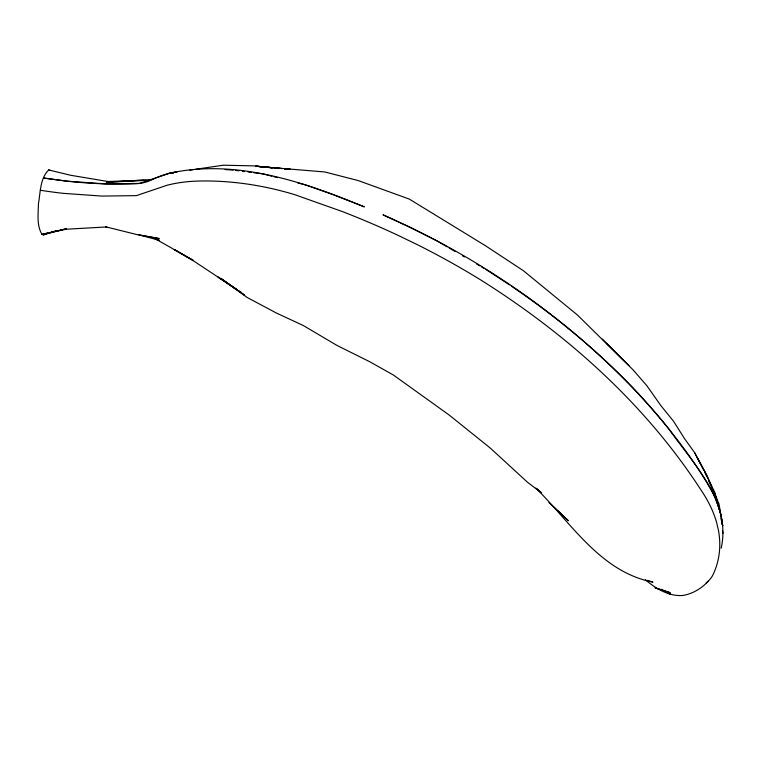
<?xml version="1.0" encoding="UTF-8"?>
<svg xmlns="http://www.w3.org/2000/svg" width="761" height="761" viewBox="0 0 761 761"><rect width="100%" height="100%" fill="white"/><g stroke="black" fill="none" stroke-linecap="round" stroke-linejoin="round"><path stroke-width="1.14" d="M447.164 246.849L436.976 240.904L410.331 227.52L382.992 214.83C478.355 256.533 565.623 316.966 637.318 392.476C666.094 423.753 692.89 457.409 713.808 494.469C721.694 511.021 725.309 530.075 721.181 548.158M108.756 181.641L70.859 175.315L48.694 169.95C40.048 178.226 40.457 192.533 38.431 203.767C38.278 213.86 36.518 225.342 41.979 234.378L43.634 234.902L55.658 230.897M708.396 581.014C701.709 588.377 692.719 593.837 682.845 595.463C668.909 596.634 655.478 588.443 645.376 579.711M43.634 234.902L45.384 233.76M49.579 232.524L42.806 234.635L66.274 228.785L41.979 234.378L66.036 229.242L106.854 226.93L105.665 226.807L137.627 234.749L159.201 238.574L138.787 234.807L159.401 240.362L157.28 239.334M177.075 172.034L170.112 173.07L139.577 183.411L105.123 183.858L66.778 181.147L43.52 178.026L66.778 181.147A311.011 181.927 14.6 0 0 135.039 183.781A39.401 23.049 14.6 0 0 151.306 180.043A117.527 68.747 14.6 0 1 170.112 173.07C236.224 158.802 303.848 181.774 364.348 206.868L332.481 194.436L305.513 184.885L297.665 182.859M189.831 170.141L193.313 169.617M195.634 169.275L223.22 165.213L253.584 165.86L271.962 167.781M173.651 172.661L170.112 173.07L173.622 172.852M170.749 172.804L176.571 172.157M152.685 179.463L106.35 182.269L145.665 180.395M225.104 169.532L233.161 170.112M107.567 181.527L143.353 180.262M272.923 167.753L257.77 166.421L324.766 171.957L358.193 180.566L409.304 199.087L485.451 245.727L523.416 270.735L577.532 315.092L633.209 369.979L646.84 385.703L660.833 405.565L673.466 421.166L684.615 438.783L694.612 452.633L703.935 470.317L694.612 452.633M275.254 167.962L282.245 168.581L255.677 166.145L271.858 167.81M284.576 168.78L290.398 169.294L284.614 168.771M275.33 168.162L278.792 168.523L275.406 168.143M235.453 170.397L238.887 170.835M242.321 171.273L244.604 171.567M248.038 171.996L251.472 172.433M253.755 172.728L262.916 173.889L271.877 176.2M274.122 176.78L277.489 177.655M647.335 580.367L652.967 582.146C600.458 571.872 571.311 523.016 535.839 488.077M48.694 169.95L50.34 170.474M154.702 238.478L193.161 260.319L174.326 249.551L194.73 261.67L236.338 289.228M449.199 248.038L455.306 251.596M462.431 255.763L464.467 256.952M476.69 264.077L479.744 265.865M481.78 267.054L483.815 268.243M485.851 269.423L509.47 284.842M239.334 291.149L241.332 292.433M236.519 289.237L218.141 277.071L244.7 295.249L220.928 278.383L247.078 297.427L276.443 313.047L303.306 325.527L337.171 345.532L369.665 361.694L393.447 375.059L448.942 414.859L490.236 448.029L527.516 482.274L541.604 492.957L537.18 488.819M511.411 286.174C570.16 325.965 624.125 373.423 668.7 428.766C689.761 458.826 718.26 487.592 722.665 525.708L721.789 522.265M557.366 510.536L568.343 520.743L548.947 502.469M553.161 506.503L563.949 516.69M606.622 343.373L624.714 361.266M602.427 339.197L628.967 365.622M697.285 457.742L707.188 475.815L716.015 497.428L708.805 481.133M706.883 476.786L704.486 471.363L714.855 492.519L720.401 512.857L716.405 500.69M713.295 490.598L719.04 504.067L722.665 525.708L721.932 522.645M720.943 518.555L721.438 520.6M722.617 531.054L722.95 533.337M706.208 582.936A57.741 33.779 14.6 0 0 713.152 574.422A202.198 118.278 14.6 0 0 718.422 530.208L716.586 522.398A202.198 118.278 14.6 0 0 701.69 491.064C646.631 405.756 569.618 336.419 484.31 282.207A553.142 323.568 14.6 0 0 416.153 244.091L398.146 235.396A553.142 323.568 14.6 0 0 342.231 211.51L294.992 194.759A188.614 110.335 14.6 0 0 198.307 181.061A117.527 68.747 14.6 0 0 166.925 185.294L136.4 195.634L101.936 196.081L63.601 193.37A311.011 181.927 14.6 0 1 40.333 190.25M286.887 169.351L284.576 169.113L286.887 169.351M670.013 592.638L655.145 587.873L670.013 592.638M667.549 592.743L661.033 589.309L670.717 594.408L667.549 592.743"/></g></svg>
